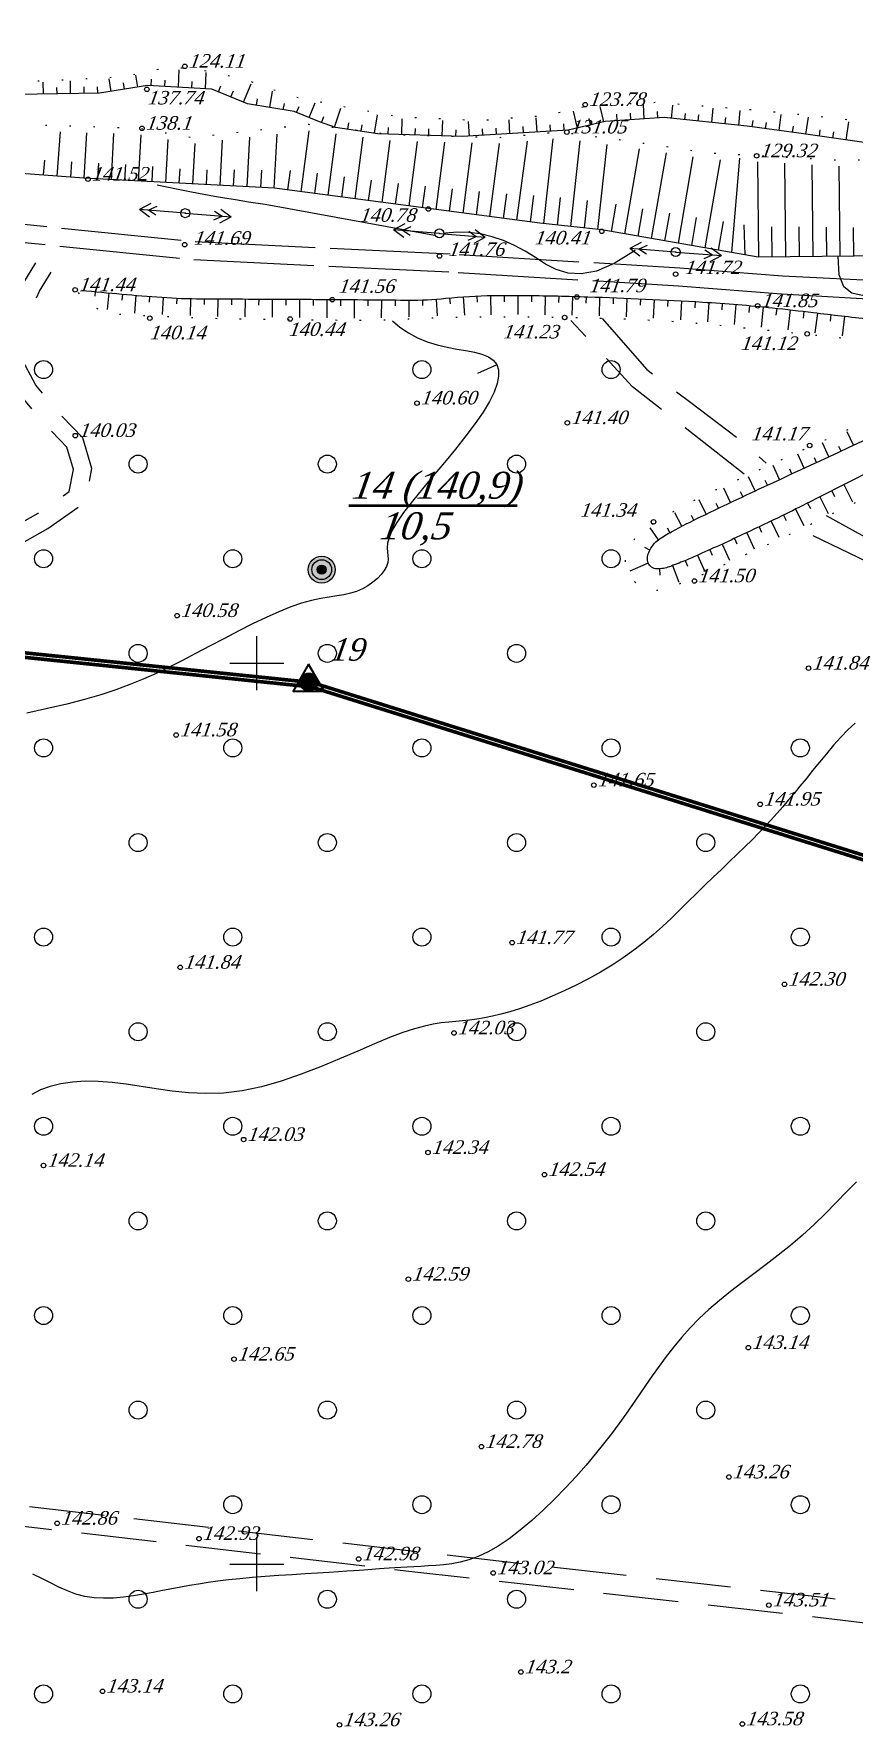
# Model space of a CAD drawing. Header units: millimetres. Extents: x 1400 to 4853, y -623 to 1865.
# Drawn here: x 2825.5 to 2880.1, y 1362.5 to 1475.2 of the extents above; entities that cross this region are included whole.
import ezdxf
from ezdxf.lldxf.tags import DXFTag

# ---------------------------------------------------------------- set-up
doc = ezdxf.new("R2010")
doc.units = ezdxf.units.MM
doc.set_wipeout_variables(frame=1)
for name, pattern in [('ADOT1', [1.6, 0.1, -1.5]), ('AHIDDEN4', [7, 5, -2]), ('AHIDDEN5', [9, 8, -1])]:
    doc.linetypes.add(name, pattern=pattern)
for name, color, linetype in [('02_Горизонт_128', 7, 'Continuous'), ('0_Лицензия', 6, 'Continuous'), ('CONT-MNR', 7, 'Continuous'), ('авт_дор', 7, 'Continuous'), ('кресты', 7, 'Continuous'), ('НАДЗЕМКА', 7, 'Continuous'), ('ПИКЕТЫ', 7, 'Continuous'), ('РАСТИТ', 7, 'Continuous'), ('РЕЛЬЕФ', 7, 'Continuous'), ('Скважины', 7, 'Continuous'), ('СІТУАЦІЯ', 7, 'Continuous')]:
    doc.layers.add(name, color=color, linetype=linetype)
doc.styles.add('universw', font='timesi.ttf', dxfattribs={"oblique": 10})
tags = doc.linetypes.add('New Line1', pattern=[1.5, 1, -0.5]).pattern_tags.tags
tags[6:7] = [DXFTag(74, 4), DXFTag(75, 0), DXFTag(340, '0'), DXFTag(46, 1.0), DXFTag(50, 0.0), DXFTag(44, 0.0), DXFTag(45, 0.0)]
tags[4:5] = [DXFTag(74, 4), DXFTag(75, 0), DXFTag(340, '0'), DXFTag(46, 1.0), DXFTag(50, 0.0), DXFTag(44, 0.0), DXFTag(45, 0.0)]

# ---------------------------------------------------------------- blocks, each defined once
blk = doc.blocks.new('108')
at = {"color": 0, "linetype": 'Continuous', "lineweight": 0}
blk.add_wipeout([(0.51, -0.12), (0.52, -0.06), (0.52, -0.01), (0.52, 0.05), (0.51, 0.1), (0.5, 0.15), (0.48, 0.2), (0.45, 0.25), (0.42, 0.3), (0.39, 0.34), (0.35, 0.38), (0.31, 0.42), (0.26, 0.45), (0.22, 0.47), (0.17, 0.49), (0.11, 0.51), (0.06, 0.52), (0.01, 0.52), (-0.05, 0.52), (-0.1, 0.51), (-0.15, 0.5), (-0.21, 0.48), (-0.25, 0.45), (-0.3, 0.42), (-0.34, 0.39), (-0.38, 0.35), (-0.42, 0.31), (-0.45, 0.26), (-0.47, 0.22), (-0.49, 0.17), (-0.51, 0.11), (-0.52, 0.06), (-0.52, 0.01), (-0.52, -0.05), (-0.51, -0.1), (-0.5, -0.15), (-0.48, -0.21), (-0.45, -0.25), (-0.42, -0.3), (-0.39, -0.34), (-0.35, -0.38), (-0.31, -0.42), (-0.27, -0.45), (-0.22, -0.47), (-0.17, -0.49), (-0.12, -0.51), (-0.06, -0.52), (-0.01, -0.52), (0.05, -0.52), (0.1, -0.51), (0.15, -0.5), (0.2, -0.48), (0.25, -0.45), (0.3, -0.42), (0.34, -0.39), (0.38, -0.35), (0.42, -0.31), (0.45, -0.27), (0.47, -0.22), (0.49, -0.17)], dxfattribs=at)
at = {"linetype": 'Continuous'}
h = blk.add_hatch(color=0, dxfattribs=at)
edge = h.paths.add_edge_path()
edge.add_arc((0, 0), 0.0196, 0, 360)
at = {"color": 0, "linetype": 'Continuous'}
for radius in [0.5, 0.0196]:
    blk.add_circle((0, 0), radius, dxfattribs=at)
blk = doc.blocks.new('115_3')
at = {"color": 0, "linetype": 'Continuous'}
for p, q in [((0, 0), (5.1, 0)), ((3.22, 0.49), (4.1, 0)), ((3.22, -0.49), (4.1, 0)), ((3.91, 0.76), (5.1, 0)), ((3.91, -0.76), (5.1, 0))]:
    blk.add_line(p, q, dxfattribs=at)
blk = doc.blocks.new('372')
blk.add_circle((0, 0), 1)
blk = doc.blocks.new('368')
at = {"color": 0, "linetype": 'Continuous'}
blk.add_blockref('372', (0, 0), dxfattribs=at)
blk = doc.blocks.new('Licenzia')
at = {"linetype": 'New Line1', "lineweight": 25}
h = blk.add_hatch(color=6, dxfattribs=at)
h.dxf.hatch_style = 1
h.set_gradient(color1=(255, 0, 255), color2=(255, 0, 255), centered=1, tint=1, name='INVCYLINDER')
edge = h.paths.add_edge_path()
edge.add_arc((0, 0), 2, 0, 360)
at = {"color": 6, "linetype": 'Continuous', "lineweight": 40, "flags": 128}
blk.add_lwpolyline([(-0.08, 4.01), (-3.48, -1.99), (3.45, -1.99)], close=True, dxfattribs=at)
at = {"color": 10, "linetype": 'Continuous', "lineweight": 25}
blk.add_circle((0, 0), 2, dxfattribs=at)

msp = doc.modelspace()

# ---------------------------------------------------------------- hatches: boundary and pattern name
at = {"layer": 'Скважины', "linetype": 'Continuous'}
for color, points in [(0, [(2845.5776, 1439.5448, 1), (2843.7776, 1439.5448, 1)]), (7, [(2844.9776, 1439.5448, 1), (2844.3776, 1439.5448, 1)])]:
    msp.add_hatch(color=color, dxfattribs=at).paths.add_polyline_path(points)

# ---------------------------------------------------------------- linework, layer by layer
at = {"layer": '02_Горизонт_128', "color": 0, "linetype": 'Continuous'}
for p, q in [((2835.1308, 1471.6744), (2835.1931, 1472.8217)), ((2826.1485, 1471.2127), (2826.135, 1472.0161)), ((2827.9535, 1471.243), (2827.9391, 1472.0978)), ((2828.856, 1471.2581), (2828.8487, 1471.6896)), ((2829.7585, 1471.2733), (2829.7512, 1471.7048)), ((2830.6514, 1471.3976), (2830.5179, 1472.2357)), ((2831.5428, 1471.5396), (2831.4738, 1471.973)), ((2832.4342, 1471.6815), (2832.309, 1472.4678)), ((2833.3283, 1471.7723), (2833.3515, 1472.2007)), ((2834.2295, 1471.7233), (2834.2528, 1472.1518)), ((2836.0321, 1471.6255), (2836.0554, 1472.0539)), ((2836.9334, 1471.5765), (2836.9914, 1472.6433)), ((2837.7991, 1471.3705), (2837.9631, 1471.7673)), ((2839.4674, 1470.6809), (2839.9712, 1471.8995)), ((2827.051, 1471.2278), (2827.0437, 1471.6593)), ((2838.6333, 1471.0257), (2838.7973, 1471.4225)), ((2840.3395, 1470.4692), (2840.4086, 1470.8906)), ((2841.2302, 1470.3231), (2841.4078, 1471.4059)), ((2842.1209, 1470.1771), (2842.19, 1470.5984)), ((2843.8347, 1469.6482), (2844.2488, 1470.6431)), ((2843.0014, 1469.995), (2843.1664, 1470.3915)), ((2844.6714, 1469.3101), (2844.8118, 1469.7143)), ((2845.524, 1469.0139), (2845.9599, 1470.2684)), ((2848.1998, 1468.6062), (2848.3812, 1469.8371)), ((2850.0018, 1468.5213), (2850.0367, 1469.5778)), ((2852.7082, 1468.4319), (2852.7421, 1469.4603)), ((2857.2149, 1468.5779), (2857.1592, 1469.5108)), ((2859.0169, 1468.6856), (2858.9598, 1469.6424)), ((2861.7045, 1468.9528), (2861.4374, 1470.0891)), ((2862.5832, 1469.1594), (2862.4816, 1469.5916)), ((2863.4619, 1469.3659), (2863.2199, 1470.3955)), ((2864.36, 1469.4429), (2864.3311, 1469.8757)), ((2865.2606, 1469.5029), (2865.2318, 1469.9357)), ((2866.1612, 1469.5629), (2866.0971, 1470.526)), ((2867.0618, 1469.6229), (2867.033, 1470.0556)), ((2867.9609, 1469.6009), (2868.054, 1470.488)), ((2868.8586, 1469.5068), (2868.9033, 1469.9323)), ((2869.7563, 1469.4126), (2869.801, 1469.8382)), ((2870.654, 1469.3185), (2870.754, 1470.2717)), ((2871.5517, 1469.2243), (2871.5964, 1469.6499)), ((2872.4494, 1469.1302), (2872.554, 1470.1274)), ((2873.3459, 1469.0261), (2873.4033, 1469.4495)), ((2875.1348, 1468.7838), (2875.2814, 1469.8659)), ((2876.9233, 1468.538), (2877.0859, 1469.6773)), ((2846.4138, 1468.8694), (2846.4761, 1469.292)), ((2847.3068, 1468.7378), (2847.3691, 1469.1604)), ((2849.0996, 1468.5511), (2849.1138, 1468.9806)), ((2850.9039, 1468.4915), (2850.9181, 1468.921)), ((2851.806, 1468.4617), (2851.8202, 1468.8912)), ((2853.6103, 1468.4021), (2853.6245, 1468.8316)), ((2854.5119, 1468.4164), (2854.4536, 1469.3905)), ((2855.4129, 1468.4702), (2855.387, 1468.9028)), ((2856.3139, 1468.524), (2856.288, 1468.9567)), ((2858.1159, 1468.6317), (2858.0901, 1469.0644)), ((2859.918, 1468.7394), (2859.8921, 1469.172)), ((2860.819, 1468.7932), (2860.7931, 1469.2259)), ((2874.2404, 1468.9049), (2874.2977, 1469.3284)), ((2876.0293, 1468.6626), (2876.0867, 1469.0861)), ((2877.8168, 1468.4105), (2877.8772, 1468.8335)), ((2878.7104, 1468.283), (2878.7708, 1468.7059)), ((2879.604, 1468.1554), (2879.7779, 1469.3742))]:
    msp.add_line(p, q, dxfattribs=at)
at = {"layer": '02_Горизонт_128', "color": 7, "linetype": 'Continuous'}
for p, q in [((2827.0594, 1465.76), (2827.2794, 1468.7008)), ((2828.8649, 1465.6255), (2829.0264, 1468.6417)), ((2830.6729, 1465.5288), (2830.8362, 1468.5807)), ((2832.4809, 1465.432), (2832.6454, 1468.5068)), ((2839.7127, 1465.045), (2839.8894, 1468.3466)), ((2841.5207, 1464.9483), (2841.7137, 1468.5549)), ((2843.3158, 1464.7125), (2843.8519, 1468.7781)), ((2845.1108, 1464.4758), (2845.6494, 1468.5605)), ((2846.9059, 1464.2391), (2847.4469, 1468.3428)), ((2834.2888, 1465.3353), (2834.4415, 1468.1878)), ((2836.0968, 1465.2385), (2836.2408, 1467.93)), ((2837.9048, 1465.1418), (2838.0651, 1468.1383)), ((2848.7009, 1464.0025), (2849.2445, 1468.1251)), ((2850.4959, 1463.7658), (2851.0619, 1468.0587)), ((2852.2909, 1463.5291), (2852.882, 1468.0118)), ((2854.0859, 1463.2924), (2854.702, 1467.9648)), ((2855.8809, 1463.0557), (2856.5224, 1467.9203)), ((2857.676, 1462.819), (2858.3711, 1468.0908)), ((2859.4718, 1462.5888), (2860.0794, 1468.2462)), ((2861.272, 1462.3954), (2861.8844, 1468.0972)), ((2863.0722, 1462.2021), (2863.6804, 1467.8646)), ((2864.8583, 1461.9087), (2865.8416, 1467.5642)), ((2866.6421, 1461.5985), (2867.6327, 1467.2959)), ((2826.1566, 1465.8276), (2826.2312, 1466.8243)), ((2827.9621, 1465.6925), (2828.0384, 1466.7115)), ((2829.7689, 1465.5772), (2829.8244, 1466.6132)), ((2831.5769, 1465.4804), (2831.6329, 1466.5272)), ((2833.3849, 1465.3837), (2833.4392, 1466.3986)), ((2835.1928, 1465.2869), (2835.2436, 1466.2352)), ((2837.0008, 1465.1901), (2837.0532, 1466.1692)), ((2838.8088, 1465.0934), (2838.8661, 1466.1639)), ((2840.6167, 1464.9966), (2840.6789, 1466.1587)), ((2842.4183, 1464.8309), (2842.5878, 1466.1166)), ((2870.2097, 1460.9782), (2871.2301, 1466.8474)), ((2871.9935, 1460.6681), (2872.5264, 1466.9411)), ((2873.7777, 1460.3639), (2873.7107, 1466.708)), ((2875.5882, 1460.383), (2875.5224, 1466.6076)), ((2877.3987, 1460.4021), (2877.3341, 1466.5072)), ((2879.2091, 1460.4213), (2879.1458, 1466.4068)), ((2844.2133, 1464.5942), (2844.391, 1465.9416)), ((2846.0083, 1464.3575), (2846.1868, 1465.7106)), ((2847.8034, 1464.1208), (2847.9825, 1465.4797)), ((2849.5984, 1463.8841), (2849.7809, 1465.2685)), ((2851.3934, 1463.6474), (2851.5834, 1465.0887)), ((2853.1884, 1463.4108), (2853.386, 1464.9089)), ((2854.9834, 1463.1741), (2855.1885, 1464.7292)), ((2856.7785, 1462.9374), (2856.9954, 1464.5828)), ((2858.5735, 1462.7007), (2858.8065, 1464.4682)), ((2860.3719, 1462.4921), (2860.5697, 1464.3338)), ((2862.1721, 1462.2987), (2862.3686, 1464.1287)), ((2863.9664, 1462.0638), (2864.2819, 1463.8783)), ((2865.7502, 1461.7536), (2866.0679, 1463.5807)), ((2869.3178, 1461.1333), (2869.6401, 1462.9868)), ((2871.1016, 1460.8232), (2871.4348, 1462.7394)), ((2872.8854, 1460.513), (2872.8077, 1462.5012)), ((2874.683, 1460.3734), (2874.6617, 1462.3847)), ((2876.4934, 1460.3926), (2876.4725, 1462.368)), ((2878.3039, 1460.4117), (2878.2834, 1462.3513)), ((2880.1143, 1460.4309), (2880.0941, 1462.342))]:
    msp.add_line(p, q, dxfattribs=at)
at = {"layer": '02_Горизонт_128', "color": 32, "linetype": 'ADOT1', "flags": 128}
msp.add_lwpolyline([(2794.2951, 1472.2495), (2794.2951, 1472.2495), (2797.219, 1473.8259), (2800.0501, 1474.104), (2805.1554, 1473.4086), (2811.3746, 1472.7595), (2816.4799, 1472.574), (2821.678, 1472.0177), (2826.3834, 1472.1103), (2831.6279, 1472.3885), (2833.4844, 1472.8521), (2835.9442, 1472.9912), (2839.5643, 1472.203), (2842.6275, 1471.0903), (2846.5369, 1470.3011), (2849.9713, 1469.6983), (2855.1694, 1469.4665), (2859.5048, 1469.7898), (2862.6144, 1470.4852), (2866.9771, 1470.6707), (2873.5676, 1470.1607), (2878.549, 1469.6581), (2881.6173, 1469.2932), (2883.6628, 1469.0378), (2888.9791, 1469.7055), (2893.8835, 1470.522), (2896.9779, 1470.522), (2899.7803, 1470.3471), (2903.1667, 1470.2304), (2906.6698, 1471.1636), (2910.7567, 1473.1466), (2913.0337, 1474.5464), (2918.0256, 1477.6376), (2921.2368, 1479.2707), (2924.448, 1480.8455), (2928.8852, 1482.1286), (2932.5051, 1483.1784), (2935.5995, 1484.1116), (2938.2268, 1485.1615), (2942.1835, 1487.76), (2948.2494, 1491.5822), (2951.8889, 1493.4467), (2953.942, 1494.2857), (2957.8808, 1493.7912), (2961.6947, 1495.6274), (2967.6772, 1499.3114), (2969.2396, 1500.6885), (2973.2373, 1502.846), (2977.6124, 1505.6643), (2978.8991, 1507.7759), (2980.0019, 1509.9333), (2981.8399, 1510.2546), (2984.2753, 1510.3923), (2986.7567, 1511.9531), (2993.7206, 1514.8334), (3000.2574, 1517.4014), (3007.5286, 1519.8226), (3012.0823, 1521.5835), (3018.5764, 1524.3111), (3019.4237, 1524.1368)], dxfattribs=at)
at = {"layer": '02_Горизонт_128', "color": 250, "linetype": 'ADOT1', "flags": 128}
msp.add_lwpolyline([(2794.2951, 1472.2495), (2794.2951, 1472.2495), (2797.219, 1473.8259), (2800.0501, 1474.104), (2805.1554, 1473.4086), (2811.3746, 1472.7595), (2816.4799, 1472.574), (2821.678, 1472.0177), (2826.3834, 1472.1103), (2831.6279, 1472.3885), (2833.4844, 1472.8521), (2835.9442, 1472.9912), (2839.5643, 1472.203), (2842.6275, 1471.0903), (2846.5369, 1470.3011), (2849.9713, 1469.6983), (2855.1694, 1469.4665), (2859.5048, 1469.7898), (2862.6144, 1470.4852), (2866.9771, 1470.6707), (2873.5676, 1470.1607), (2878.549, 1469.6581), (2881.6173, 1469.2932), (2883.6628, 1469.0378), (2888.9791, 1469.7055), (2893.8835, 1470.522), (2896.9779, 1470.522), (2899.7803, 1470.3471), (2903.1667, 1470.2304), (2906.6698, 1471.1636), (2910.7567, 1473.1466), (2913.0337, 1474.5464), (2918.0256, 1477.6376), (2921.2368, 1479.2707), (2924.448, 1480.8455), (2928.8852, 1482.1286), (2932.5051, 1483.1784), (2935.5995, 1484.1116), (2938.2268, 1485.1615), (2942.1835, 1487.76), (2948.2494, 1491.5822), (2951.8889, 1493.4467), (2953.942, 1494.2857), (2957.8808, 1493.7912), (2961.6947, 1495.6274), (2967.6772, 1499.3114), (2969.2396, 1500.6885), (2973.2373, 1502.846), (2977.6124, 1505.6643), (2978.8991, 1507.7759), (2980.0019, 1509.9333), (2981.8399, 1510.2546), (2984.2753, 1510.3923), (2986.7567, 1511.9531), (2993.7206, 1514.8334), (3000.2574, 1517.4014), (3007.5286, 1519.8226), (3012.0823, 1521.5835), (3018.5764, 1524.3111), (3019.4237, 1524.1368)], dxfattribs=at)
at = {"layer": '02_Горизонт_128', "color": 7, "linetype": 'ADOT1', "flags": 128}
msp.add_lwpolyline([(2790.1162, 1467.9889), (2793.3347, 1469.9057), (2798.2908, 1470.3182), (2801.1819, 1470.2495), (2807.0328, 1469.7681), (2813.7787, 1469.0805), (2818.3218, 1468.7367), (2821.3505, 1468.7367), (2825.7062, 1469.1736), (2832.5774, 1468.9423), (2836.0516, 1468.3253), (2843.7896, 1469.2087), (2849.5047, 1468.5167), (2856.5567, 1468.3348), (2860.5063, 1468.699), (2864.8905, 1468.1313), (2870.3426, 1467.3144), (2879.853, 1466.7873), (2885.1273, 1467.1691), (2892.5264, 1468.3667), (2895.0482, 1468.6675), (2900.7118, 1468.4513), (2904.6417, 1468.404), (2907.2458, 1469.1135), (2910.0866, 1470.4852), (2914.8821, 1473.0947), (2921.1793, 1476.3583), (2925.4532, 1478.5911), (2930.1406, 1480.5304), (2933.5023, 1481.6182), (2936.2484, 1482.3277)], dxfattribs=at)
at = {"layer": '02_Горизонт_128', "color": 0, "linetype": 'Continuous', "flags": 128}
msp.add_lwpolyline([(2881.1167, 1467.9396), (2876.4417, 1468.6067), (2873.0154, 1469.0708), (2867.4839, 1469.651), (2863.564, 1469.3899), (2861.0959, 1468.8098), (2854.0375, 1468.388), (2848.4217, 1468.5735), (2845.5906, 1468.9907), (2844.5231, 1469.3617), (2842.8523, 1470.0571), (2839.7427, 1470.5671), (2837.3563, 1471.5536), (2833.0864, 1471.7854), (2829.884, 1471.2754), (2824.361, 1471.1827)], dxfattribs=at)
at = {"layer": '02_Горизонт_128', "color": 7, "linetype": 'Continuous'}
for centre in [(2835.5644, 1473.0633), (2833.0337, 1471.5372), (2862.2243, 1470.5145), (2832.7077, 1468.9309), (2861.0017, 1468.681), (2873.6403, 1467.0985), (2829.1104, 1465.5477), (2851.7727, 1463.563), (2863.3254, 1462.0708)]:
    msp.add_circle(centre, 0.15, dxfattribs=at)
at = {"layer": 'CONT-MNR', "color": 30, "linetype": 'Continuous'}
for points, elevation in [([(2865.5421, 1460.7885), (2864.1569, 1459.9265), (2862.9742, 1459.4302), (2861.9599, 1459.2392), (2861.0801, 1459.2933), (2860.3011, 1459.5323), (2859.5887, 1459.8958), (2858.9091, 1460.3235), (2858.2284, 1460.7551), (2857.5195, 1461.1395), (2856.783, 1461.4623), (2856.026, 1461.7179), (2855.256, 1461.9012), (2854.4803, 1462.0068), (2853.7063, 1462.0292), (2852.9413, 1461.9632), (2852.1926, 1461.8034), (2840.905, 1463.861)], 42.3), ([(2849.3924, 1456.1235), (2849.3924, 1456.1235), (2849.3924, 1456.1235), (2849.3924, 1456.1235), (2849.3924, 1456.1235), (2849.886, 1455.6971), (2850.4472, 1455.317), (2851.0585, 1454.9901), (2851.7025, 1454.7228), (2852.3622, 1454.518), (2853.0216, 1454.3625), (2853.6654, 1454.2391), (2854.2779, 1454.1307), (2854.8437, 1454.0201), (2855.3473, 1453.8903), (2855.773, 1453.724), (2856.1055, 1453.5043), (2856.3319, 1453.2167), (2856.4498, 1452.8591), (2856.4599, 1452.432), (2856.3624, 1451.936), (2856.1579, 1451.3717), (2855.8468, 1450.7397), (2855.4294, 1450.0406), (2854.9064, 1449.275), (2854.2833, 1448.4471), (2853.587, 1447.5758), (2852.8497, 1446.6835), (2852.1036, 1445.7925), (2851.3808, 1444.9253), (2850.7135, 1444.1044), (2850.1338, 1443.3522), (2849.6739, 1442.6911), (2849.356, 1442.137), (2849.1625, 1441.6795), (2849.066, 1441.3016), (2849.0391, 1440.9865), (2849.0542, 1440.7171), (2849.0839, 1440.4766), (2849.1007, 1440.2479), (2849.0771, 1440.0142), (2848.9912, 1439.7628), (2848.8436, 1439.4978), (2848.6402, 1439.2278), (2848.3871, 1438.9612), (2848.0903, 1438.7065), (2847.7558, 1438.4722), (2847.3898, 1438.2667), (2846.9982, 1438.0987), (2846.5851, 1437.9724), (2846.1461, 1437.8763), (2845.6748, 1437.7948), (2845.1651, 1437.7124), (2844.6104, 1437.6133), (2844.0045, 1437.482), (2843.341, 1437.3029), (2842.6136, 1437.0604), (2841.8192, 1436.7437), (2840.9678, 1436.3622), (2840.0728, 1435.9297), (2839.1474, 1435.4605), (2838.2051, 1434.9686), (2837.2591, 1434.4681), (2836.3228, 1433.973), (2835.4095, 1433.4975), (2834.5269, 1433.0527), (2833.661, 1432.6381), (2832.7919, 1432.2503), (2831.9, 1431.8857), (2830.9655, 1431.5411), (2829.9688, 1431.2128), (2828.8901, 1430.8975), (2827.7098, 1430.5918), (2826.4161, 1430.2919), (2825.0305, 1429.9929)], 42.3), ([(2880.1986, 1429.3284), (2879.7242, 1428.8826), (2879.2433, 1428.3841), (2878.7614, 1427.8476), (2878.2837, 1427.288), (2877.8157, 1426.7203), (2877.3625, 1426.1592), (2876.9296, 1425.6196), (2876.5203, 1425.1129), (2876.1295, 1424.6358), (2875.7505, 1424.1816), (2875.3762, 1423.7435), (2874.9996, 1423.3148), (2874.6138, 1422.8887), (2874.2119, 1422.4585), (2873.787, 1422.0174), (2873.3337, 1421.56), (2872.8543, 1421.0864), (2872.3527, 1420.598), (2871.8326, 1420.0962), (2871.2981, 1419.5825), (2870.7529, 1419.0582), (2870.2011, 1418.5248), (2869.6464, 1417.9837), (2869.0912, 1417.4366), (2868.5314, 1416.8863), (2867.9614, 1416.3358), (2867.3755, 1415.788), (2866.768, 1415.246), (2866.1335, 1414.7129), (2865.466, 1414.1917), (2864.7602, 1413.6853), (2864.013, 1413.1968), (2863.2335, 1412.7292), (2862.4332, 1412.2857), (2861.6239, 1411.8691), (2860.8171, 1411.4827), (2860.0247, 1411.1294), (2859.2582, 1410.8123), (2858.5294, 1410.5344), (2857.8471, 1410.2976), (2857.2095, 1410.0993), (2856.6119, 1409.9353), (2856.0494, 1409.8019), (2855.5174, 1409.6951), (2855.0111, 1409.6111), (2854.5259, 1409.5458), (2854.0571, 1409.4954), (2853.5977, 1409.4544), (2853.1319, 1409.4113), (2852.6417, 1409.3531), (2852.1092, 1409.2667), (2851.5163, 1409.1392), (2850.8451, 1408.9574), (2850.0775, 1408.7083), (2849.1955, 1408.379), (2848.1881, 1407.9632), (2847.0714, 1407.4825), (2845.8688, 1406.9654), (2844.6032, 1406.4404), (2843.2979, 1405.9358), (2841.9761, 1405.4802), (2840.6608, 1405.102), (2839.3752, 1404.8297), (2838.1382, 1404.6829), (2836.9511, 1404.6465), (2835.8111, 1404.6963), (2834.7153, 1404.8084), (2833.6608, 1404.9586), (2832.6446, 1405.123), (2831.6639, 1405.2775), (2830.7157, 1405.3981), (2829.799, 1405.4646), (2828.9201, 1405.4722), (2828.0868, 1405.42), (2827.3073, 1405.307), (2826.5897, 1405.1323), (2825.9419, 1404.8951), (2825.372, 1404.5942)], 42.6)]:
    msp.add_lwpolyline(points, dxfattribs=dict(at, elevation=elevation))
at = {"layer": 'CONT-MNR', "color": 30, "linetype": 'Continuous', "flags": 128}
for points in [[(2895.1832, 1462.452), (2892.5203, 1460.8244), (2890.3984, 1459.6923), (2888.7275, 1458.9665), (2887.4181, 1458.5575), (2886.3803, 1458.376), (2885.5245, 1458.3326), (2884.7608, 1458.338), (2883.9996, 1458.3028), (2883.1742, 1458.166), (2882.3107, 1457.9809), (2881.4582, 1457.8289), (2880.6657, 1457.7915), (2879.9826, 1457.9504), (2879.4579, 1458.3871), (2879.1407, 1459.1831), (2879.0803, 1460.4199)], [(2880.2807, 1398.78), (2879.6317, 1398.1038), (2878.944, 1397.3906), (2878.2218, 1396.6588), (2877.4696, 1395.9269), (2876.6916, 1395.2136), (2875.8929, 1394.5331), (2875.0817, 1393.8832), (2874.2672, 1393.2578), (2873.4584, 1392.6504), (2872.6643, 1392.0549), (2871.894, 1391.465), (2871.1564, 1390.8743), (2870.4608, 1390.2766), (2869.8137, 1389.667), (2869.212, 1389.0463), (2868.6502, 1388.4169), (2868.1227, 1387.7808), (2867.6242, 1387.1403), (2867.149, 1386.4978), (2866.6917, 1385.8553), (2866.2467, 1385.2153), (2865.8081, 1384.5787), (2865.3687, 1383.9426), (2864.9205, 1383.3029), (2864.456, 1382.6553), (2863.9673, 1381.9957), (2863.4468, 1381.3201), (2862.8866, 1380.6243), (2862.2791, 1379.9041), (2861.6197, 1379.1588), (2860.9168, 1378.4014), (2860.182, 1377.6481), (2859.427, 1376.9155), (2858.6633, 1376.2197), (2857.9026, 1375.5771), (2857.1565, 1375.0042), (2856.4366, 1374.5172), (2855.7521, 1374.1276), (2855.1025, 1373.8276), (2854.4849, 1373.6043), (2853.8962, 1373.4451), (2853.3336, 1373.3371), (2852.7942, 1373.2677), (2852.2749, 1373.224), (2851.7729, 1373.1934), (2851.2863, 1373.1651), (2850.8168, 1373.1373), (2850.3676, 1373.1101), (2849.9415, 1373.0838), (2849.5415, 1373.0584), (2849.1705, 1373.0343), (2848.8316, 1373.0116), (2848.5275, 1372.9905), (2848.2575, 1372.971), (2848.0061, 1372.9524), (2847.7538, 1372.9335), (2847.4812, 1372.9136), (2847.1691, 1372.8916), (2846.798, 1372.8665), (2846.3486, 1372.8374), (2845.8015, 1372.8032), (2845.1444, 1372.7634), (2844.3936, 1372.7177), (2843.5724, 1372.6666), (2842.704, 1372.6101), (2841.8118, 1372.5485), (2840.9191, 1372.482), (2840.0492, 1372.4109), (2839.2253, 1372.3353), (2838.465, 1372.2553), (2837.7621, 1372.1709), (2837.1048, 1372.0816), (2836.481, 1371.9871), (2835.879, 1371.8871), (2835.2867, 1371.7814), (2834.6923, 1371.6696), (2834.0837, 1371.5514), (2833.4523, 1371.4281), (2832.802, 1371.3074), (2832.1397, 1371.1988), (2831.4728, 1371.1116), (2830.8081, 1371.0552), (2830.1527, 1371.039), (2829.5139, 1371.0723), (2828.8986, 1371.1646), (2828.3108, 1371.3213), (2827.7424, 1371.5324), (2827.182, 1371.7839), (2826.6183, 1372.0621), (2826.0401, 1372.353), (2825.4361, 1372.6426)]]:
    msp.add_lwpolyline(points, dxfattribs=at)
at = {"layer": 'CONT-MNR', "color": 30, "linetype": 'Continuous', "elevation": 42.3, "flags": 128}
msp.add_lwpolyline([(2856.3433, 1453.182), (2855.0624, 1452.604)], dxfattribs=at)
at = {"layer": 'кресты', "color": 3, "linetype": 'Continuous'}
for p, q in [((2840.3623, 1431.5067), (2840.3623, 1435.1067)), ((2838.5623, 1433.3067), (2842.1623, 1433.3067)), ((2840.3623, 1371.5067), (2840.3623, 1375.1067)), ((2838.5623, 1373.3067), (2842.1623, 1373.3067))]:
    msp.add_line(p, q, dxfattribs=at)
at = {"layer": 'ПИКЕТЫ', "color": 7, "linetype": 'Continuous'}
for centre in [(2835.5533, 1461.1857), (2852.5183, 1460.4357), (2868.2473, 1459.2237), (2828.2554, 1458.177), (2845.3787, 1457.5257), (2861.6647, 1457.7017), (2873.707, 1457.1138), (2833.2272, 1456.2884), (2842.5738, 1456.2412), (2860.8555, 1456.3417), (2877.0066, 1455.2445), (2851.0236, 1450.6349), (2861.0358, 1449.321), (2828.268, 1448.4721), (2877.1739, 1447.8171), (2866.7775, 1442.728), (2869.4985, 1438.7896), (2835.0483, 1436.477), (2877.0984, 1432.9786), (2834.9862, 1428.5287), (2862.7984, 1425.1961), (2873.8762, 1423.919), (2857.3614, 1414.6971), (2835.2541, 1413.0535), (2875.495, 1411.9258), (2853.4859, 1408.6848), (2839.4781, 1401.5862), (2851.7565, 1400.7208), (2826.1514, 1399.8588), (2859.5097, 1399.2511), (2850.4491, 1392.2875), (2838.8394, 1386.96), (2873.0852, 1387.7303), (2855.3133, 1381.137), (2871.7938, 1379.1102), (2827.0612, 1376.0275), (2836.5005, 1375.0121), (2847.1418, 1373.6562), (2856.0986, 1372.7251), (2874.453, 1370.5842), (2857.9421, 1366.1234), (2830.0828, 1364.8446), (2845.8566, 1362.6058), (2872.689, 1362.6657)]:
    msp.add_circle(centre, 0.15, dxfattribs=at)
at = {"layer": 'РЕЛЬЕФ', "color": 7, "linetype": 'Continuous'}
for p, q in [((2829.5918, 1458.0594), (2829.5621, 1457.756)), ((2830.4965, 1457.9734), (2830.3954, 1456.8784)), ((2831.4017, 1457.8923), (2831.3668, 1457.4903)), ((2832.3073, 1457.8161), (2832.2111, 1456.6348)), ((2833.2133, 1457.7448), (2833.184, 1457.3589)), ((2834.1197, 1457.6786), (2834.0415, 1456.5424)), ((2835.0269, 1457.6265), (2835.0097, 1457.2514)), ((2835.9352, 1457.595), (2835.9087, 1456.465)), ((2836.8439, 1457.5836), (2836.8418, 1457.2005)), ((2837.7527, 1457.5787), (2837.7465, 1456.41)), ((2838.6615, 1457.574), (2838.6594, 1457.1795)), ((2839.5703, 1457.5694), (2839.5642, 1456.3757)), ((2840.479, 1457.5649), (2840.4771, 1457.1647)), ((2841.3878, 1457.5604), (2841.382, 1456.3536)), ((2842.2966, 1457.5561), (2842.2947, 1457.1518)), ((2843.2054, 1457.5518), (2843.1994, 1456.3331)), ((2844.1142, 1457.5469), (2844.1118, 1457.139)), ((2845.023, 1457.541), (2845.0145, 1456.3139)), ((2845.9318, 1457.5344), (2845.9286, 1457.1245)), ((2846.8405, 1457.5271), (2846.8302, 1456.2979)), ((2847.7493, 1457.5191), (2847.7456, 1457.1134)), ((2848.6581, 1457.5106), (2848.6474, 1456.316)), ((2849.5668, 1457.5033), (2849.564, 1457.1155)), ((2850.4756, 1457.4975), (2850.4699, 1456.3737)), ((2851.3843, 1457.5106), (2851.3967, 1457.144)), ((2852.2917, 1457.5593), (2852.3734, 1456.4447)), ((2853.1968, 1457.6412), (2853.2336, 1457.2525)), ((2854.1025, 1457.7158), (2854.188, 1456.4973)), ((2855.0097, 1457.7685), (2855.0289, 1457.35)), ((2855.918, 1457.799), (2855.9454, 1456.5235)), ((2856.8267, 1457.8112), (2856.8298, 1457.3836)), ((2857.7355, 1457.8123), (2857.7293, 1456.5285)), ((2858.6442, 1457.8026), (2858.6379, 1457.3764)), ((2859.5529, 1457.7873), (2859.5288, 1456.515)), ((2860.4615, 1457.7682), (2860.4518, 1457.3462)), ((2861.37, 1457.7454), (2861.3358, 1456.4853)), ((2862.2784, 1457.7189), (2862.2654, 1457.3007)), ((2863.1867, 1457.6889), (2863.1434, 1456.4392)), ((2864.0949, 1457.6559), (2864.0791, 1457.2404)), ((2865.003, 1457.6198), (2864.9516, 1456.3755)), ((2865.911, 1457.5808), (2865.8925, 1457.1661)), ((2866.8188, 1457.5387), (2866.759, 1456.2936)), ((2867.7265, 1457.4936), (2867.7051, 1457.0777)), ((2868.634, 1457.4454), (2868.5653, 1456.19)), ((2869.5414, 1457.3943), (2869.5168, 1456.9707)), ((2870.4485, 1457.3396), (2870.366, 1456.0467)), ((2871.3552, 1457.2776), (2871.3232, 1456.8386)), ((2872.2613, 1457.2074), (2872.1517, 1455.8718)), ((2873.1667, 1457.129), (2873.1258, 1456.68)), ((2874.0714, 1457.0424), (2873.9359, 1455.6908)), ((2874.9752, 1456.9479), (2874.9266, 1456.498)), ((2875.8785, 1456.8481), (2875.7271, 1455.5047)), ((2876.7814, 1456.7443), (2876.7292, 1456.2996)), ((2877.6838, 1456.6365), (2877.5252, 1455.3149)), ((2878.5862, 1456.5293), (2878.5349, 1456.0924)), ((2879.489, 1456.4244), (2879.3392, 1455.1223)), ((2878.4464, 1447.0624), (2878.0173, 1447.9851)), ((2880.0815, 1447.8242), (2879.6608, 1448.7255)), ((2876.8102, 1446.303), (2876.3768, 1447.2387)), ((2877.6285, 1446.6824), (2877.4845, 1446.9926)), ((2879.2641, 1447.443), (2879.1223, 1447.7472)), ((2873.536, 1444.7882), (2873.0959, 1445.7313)), ((2875.1729, 1445.5461), (2874.7389, 1446.4868)), ((2875.9917, 1445.9243), (2875.8471, 1446.2371)), ((2871.904, 1444.02), (2871.4517, 1444.9727)), ((2872.7194, 1444.4054), (2872.5708, 1444.721)), ((2874.354, 1445.1682), (2874.2088, 1445.4821)), ((2878.646, 1444.7957), (2878.8361, 1444.4216)), ((2879.4499, 1445.2046), (2880.0274, 1444.0697)), ((2870.277, 1443.2411), (2869.8169, 1444.194)), ((2871.0898, 1443.6319), (2870.9368, 1443.9515)), ((2876.2315, 1443.5746), (2876.774, 1442.4853)), ((2877.0376, 1443.9792), (2877.2228, 1443.6129)), ((2877.8419, 1444.3872), (2878.4056, 1443.2771)), ((2868.6632, 1442.4353), (2868.1927, 1443.3361)), ((2869.4665, 1442.8453), (2869.3119, 1443.1554)), ((2873.7987, 1442.3904), (2873.9677, 1442.0351)), ((2874.612, 1442.7802), (2875.1293, 1441.7092)), ((2875.423, 1443.1749), (2875.5993, 1442.8153)), ((2867.1022, 1441.534), (2866.5503, 1442.3277)), ((2867.8681, 1442.0097), (2867.707, 1442.2977)), ((2871.3464, 1441.247), (2871.836, 1440.1802)), ((2872.1654, 1441.6247), (2872.3299, 1441.2699)), ((2872.983, 1442.0055), (2873.4813, 1440.9413)), ((2866.5347, 1440.8447), (2866.1912, 1441.0223)), ((2868.8751, 1440.1459), (2869.0252, 1439.7805)), ((2869.7041, 1440.501), (2870.1856, 1439.4214)), ((2870.526, 1440.8724), (2870.6883, 1440.5153)), ((2866.4193, 1439.9802), (2865.1923, 1439.4536)), ((2867.1647, 1439.6013), (2867.1892, 1439.1751)), ((2868.0363, 1439.8145), (2868.4559, 1438.7094))]:
    msp.add_line(p, q, dxfattribs=at)
at = {"layer": 'РЕЛЬЕФ', "color": 7, "linetype": 'Continuous', "flags": 128}
for points in [[(2828.6875, 1458.1503, 0.00802067), (2834.0308, 1457.6848, 0.0163683), (2836.6576, 1457.5846, 0.00019124), (2842.9323, 1457.5531, -0.00057486), (2845.0197, 1457.5411, -0.00066322), (2848.2811, 1457.5141, 0.00099104), (2850.4637, 1457.4975, 0.02672261), (2852.9399, 1457.616, -0.02104094), (2856.082, 1457.8022, -0.00771929), (2858.4078, 1457.806, -0.00449904), (2862.3971, 1457.7151, -0.00702928), (2870.0604, 1457.3636, -0.0115824), (2874.7004, 1456.9774, -0.0034821), (2877.4204, 1456.6682, 0.00254149), (2881.1462, 1456.2376, 0.00425515), (2883.3479, 1456.0134, -0.00236741), (2887.3068, 1455.6254, -0.03560446), (2888.4174, 1455.4306, -0.01418707), (2891.1394, 1454.668)], [(2884.1974, 1447.6281, -0.00094979), (2877.194, 1444.0584, -0.00356842), (2875.3214, 1443.1252, -0.00447008), (2872.8992, 1441.9663, -0.00352885), (2869.8079, 1440.5475, -0.00854366), (2868.8515, 1440.1362, -0.0081503), (2867.8351, 1439.7388, -0.04789126), (2867.4314, 1439.6311, -0.04480414), (2866.9861, 1439.5974, -0.14943447), (2866.6413, 1439.7082, -0.14718266), (2866.4128, 1439.9959, -0.11302759), (2866.3659, 1440.299, -0.08496049), (2866.4627, 1440.6932, -0.06078472), (2866.7716, 1441.2181, -0.0794051), (2867.1107, 1441.5399, -0.02571226), (2867.9723, 1442.0672, -0.01166497), (2869.9519, 1443.0839, -0.00481069), (2874.7098, 1445.3325, 0.00227893), (2884.7773, 1450.0284, 0.00490188)]]:
    msp.add_lwpolyline(points, format="xyb", dxfattribs=at)
at = {"layer": 'РЕЛЬЕФ', "color": 7, "linetype": 'ADOT1', "flags": 128}
for points in [[(2828.4645, 1457.992, 0.21126177), (2830.6794, 1456.666, 0.05996776), (2831.3497, 1456.5483, 0.00435319), (2836.1532, 1456.3303, 0.00583555), (2839.7391, 1456.2407, 0.00084187), (2846.3134, 1456.1642, 0.00476804), (2847.4743, 1456.1638, 0.00929659), (2850.3596, 1456.2438, -0.00737335), (2853.9969, 1456.3586, -0.00534626), (2858.1834, 1456.3843, -0.00527652), (2862.4248, 1456.3202, -0.00735707), (2867.5541, 1456.1129, -0.01148826), (2870.8319, 1455.8565, -0.0005266), (2874.6743, 1455.4628, -0.00043034), (2879.3752, 1454.9721, -0.00028464), (2882.7659, 1454.6132, 0.00030533), (2885.9269, 1454.2788, 0.0048387), (2886.9115, 1454.1849, 0.00156058), (2889.9676, 1453.9327, 0.0267421), (2890.2619, 1453.9252, 0.0072015), (2891.3531, 1453.9712)], [(2898.6358, 1455.7493, -0.24786541), (2892.2161, 1449.9832, -0.01462128), (2888.68, 1448.1284, -0.00028903), (2877.7099, 1442.7849, -0.00298775), (2876.6453, 1442.2749, -0.00152064), (2874.2498, 1441.1539, -0.00093417), (2870.3414, 1439.3482, -0.01367783), (2869.0547, 1438.7987, -0.01237992), (2867.6034, 1438.2666, -0.15702745), (2866.3524, 1438.2476, -0.15516589), (2865.3111, 1438.9664, -0.09838228), (2864.9541, 1439.6823, -0.11540603), (2864.929, 1440.3662, -0.07255297), (2865.201, 1441.14, -0.08434062), (2865.6294, 1441.7023, -0.05375908), (2867.2661, 1442.931, -0.02617272), (2870.9782, 1444.8835, -0.00052934), (2876.2578, 1447.3102, -0.00168591), (2877.9188, 1448.0648, -0.00094645), (2880.6629, 1449.2939, 0.00092896), (2883.4586, 1450.5461, 0.01666422), (2886.2309, 1451.9069, -0.01406035), (2889.5078, 1453.5365, -0.03194234), (2889.6966, 1453.6096, -0.00605774), (2890.7176, 1453.9183)]]:
    msp.add_lwpolyline(points, format="xyb", dxfattribs=at)
at = {"layer": 'Скважины', "color": 0, "linetype": 'Continuous', "lineweight": 50}
msp.add_line((2846.4756, 1443.8212), (2857.6947, 1443.8192), dxfattribs=at)
at = {"layer": 'Скважины', "color": 0, "linetype": 'Continuous'}
for radius in [0.9, 0.66, 0.3]:
    msp.add_circle((2844.6776, 1439.5448), radius, dxfattribs=at)
at = {"layer": 'Скважины', "color": 7, "linetype": 'Continuous'}
for centre in [(2844.6825, 1439.5046), (2844.8076, 1439.5197)]:
    msp.add_circle(centre, 0.15, dxfattribs=at)
at = {"layer": 'Скважины', "color": 7}
msp.add_circle((2844.6825, 1439.5046), 0.15, dxfattribs=at)
at = {"layer": 'СІТУАЦІЯ', "color": 7, "linetype": 'AHIDDEN4', "flags": 128}
for points in [[(2800.7987, 1379.9131), (2814.877, 1378.502), (2816.1127, 1378.4579), (2817.216, 1379.9131), (2818.0545, 1381.3243), (2817.3484, 1383.0441), (2815.2742, 1385.4696), (2813.6018, 1387.963), (2813.3811, 1390.1238), (2813.9548, 1392.7256), (2814.6609, 1395.6802), (2814.5285, 1400.1342), (2814.7843, 1406.1131), (2815.5603, 1408.5096), (2815.7014, 1411.0471), (2816.4068, 1413.937), (2817.9587, 1416.827), (2819.5811, 1419.7874), (2821.7093, 1425.4657), (2822.7674, 1428.1442), (2822.6968, 1430.6112), (2821.4271, 1432.5848), (2820.369, 1434.1355), (2819.0287, 1435.8976), (2818.676, 1437.7302), (2819.3109, 1439.2809), (2820.9333, 1440.6906), (2823.4022, 1441.9594), (2825.8006, 1443.2986), (2827.8672, 1444.7565), (2828.1453, 1446.2153), (2827.6934, 1447.7089), (2826.1639, 1449.3066), (2824.6345, 1451.1475), (2823.3823, 1453.4917), (2823.417, 1455.2631), (2824.0775, 1457.1387), (2824.8422, 1458.667), (2825.6417, 1459.9869)], [(2818.3693, 1377.9873), (2818.3693, 1377.9873), (2818.3693, 1377.9873), (2819.3413, 1380.4819), (2819.4556, 1381.7958), (2818.3854, 1383.6779), (2816.2317, 1386.1962), (2814.7651, 1388.3828), (2814.5945, 1390.0538), (2815.1244, 1392.457), (2815.8652, 1395.5565), (2815.7293, 1400.1264), (2815.9763, 1405.8988), (2816.7498, 1408.2879), (2816.8934, 1410.87), (2817.5363, 1413.504), (2819.0134, 1416.2547), (2820.6746, 1419.2859), (2822.8292, 1425.0346), (2823.9739, 1427.9323), (2823.8868, 1430.9794), (2822.4275, 1433.2477), (2821.3428, 1434.8373), (2820.154, 1436.4004), (2819.9219, 1437.6062), (2820.3133, 1438.5622), (2821.6109, 1439.6896), (2823.9692, 1440.9015), (2826.4408, 1442.2817), (2828.9552, 1444.0555), (2829.3793, 1446.2805), (2828.7588, 1448.3313), (2827.06, 1450.106), (2825.6355, 1451.8205), (2824.5882, 1453.7811), (2824.613, 1455.0466), (2825.1843, 1456.6691), (2825.8937, 1458.0867), (2826.6681, 1459.3652)], [(2872.8073, 1445.8978), (2865.3731, 1451.7214), (2861.2774, 1456.1363)], [(2863.3425, 1456.2739), (2866.3253, 1452.8806), (2869.2623, 1450.6796), (2872.9794, 1447.8366), (2874.2643, 1446.6444)], [(2878.2646, 1443.1413), (2884.368, 1439.7939), (2895.162, 1435.1976), (2901.4948, 1432.3088)], [(2894.3762, 1433.3643), (2892.8031, 1434.6451), (2889.7734, 1436.0423), (2884.821, 1438.1382), (2880.393, 1440.3505), (2876.8972, 1442.0388)], [(2800.8396, 1378.4081), (2817.8183, 1376.6553), (2850.4713, 1372.8497), (2877.7085, 1369.7833), (2888.1832, 1368.498)], [(2818.3884, 1378.1777), (2818.5679, 1377.9271), (2850.625, 1374.191), (2877.8663, 1371.1241), (2888.3476, 1369.8379)]]:
    msp.add_lwpolyline(points, dxfattribs=at)

# ---------------------------------------------------------------- block references
at = {"layer": '0_Лицензия', "color": 6, "linetype": 'New Line1', "lineweight": 25, "xscale": 0.3, "yscale": 0.3, "zscale": 0.3}
msp.add_blockref('Licenzia', (2843.8108, 1432.0532), dxfattribs=at)
at = {"layer": 'НАДЗЕМКА', "color": 7, "linetype": 'Continuous', "xscale": 0.6, "yscale": 0.6, "zscale": 0.6}
for p in [(2835.5889, 1463.2854), (2868.2473, 1460.6931)]:
    msp.add_blockref('108', p, dxfattribs=at)
at = {"layer": 'РАСТИТ', "color": 7, "linetype": 'Continuous'}
for p, xscale, yscale, zscale in [((2826.1507, 1452.87), 0.6, 0.6, 0.6), ((2851.3507, 1452.87), 0.6, 0.6, 0.6), ((2863.9507, 1452.87), 0.6, 0.6, 0.6), ((2832.4507, 1446.57), 0.6, 0.6, 0.6), ((2845.0507, 1446.57), 0.6, 0.6, 0.6), ((2857.6507, 1446.57), 0.6, 0.6, 0.6), ((2826.1507, 1440.27), 0.6, 0.6, 0.6), ((2838.7507, 1440.27), 0.6, 0.6, 0.6), ((2851.3507, 1440.27), 0.6, 0.6, 0.6), ((2863.9507, 1440.27), 0.6, 0.6, 0.6), ((2832.4507, 1433.97), 0.6, 0.6, 0.6), ((2845.0507, 1433.97), 0.6, 0.6, 0.6), ((2857.6507, 1433.97), 0.6, 0.6, 0.6), ((2843.9666, 1432.0553), 0.3, 0.3, 0.3), ((2826.1507, 1427.67), 0.6, 0.6, 0.6), ((2838.7507, 1427.67), 0.6, 0.6, 0.6), ((2851.3507, 1427.67), 0.6, 0.6, 0.6), ((2863.9507, 1427.67), 0.6, 0.6, 0.6), ((2876.5507, 1427.67), 0.6, 0.6, 0.6), ((2832.4507, 1421.37), 0.6, 0.6, 0.6), ((2845.0507, 1421.37), 0.6, 0.6, 0.6), ((2857.6507, 1421.37), 0.6, 0.6, 0.6), ((2870.2507, 1421.37), 0.6, 0.6, 0.6), ((2826.1507, 1415.07), 0.6, 0.6, 0.6), ((2838.7507, 1415.07), 0.6, 0.6, 0.6), ((2851.3507, 1415.07), 0.6, 0.6, 0.6), ((2863.9507, 1415.07), 0.6, 0.6, 0.6), ((2876.5507, 1415.07), 0.6, 0.6, 0.6), ((2832.4507, 1408.77), 0.6, 0.6, 0.6), ((2845.0507, 1408.77), 0.6, 0.6, 0.6), ((2857.6507, 1408.77), 0.6, 0.6, 0.6), ((2870.2507, 1408.77), 0.6, 0.6, 0.6), ((2826.1507, 1402.47), 0.6, 0.6, 0.6), ((2838.7507, 1402.47), 0.6, 0.6, 0.6), ((2851.3507, 1402.47), 0.6, 0.6, 0.6), ((2863.9507, 1402.47), 0.6, 0.6, 0.6), ((2876.5507, 1402.47), 0.6, 0.6, 0.6), ((2832.4507, 1396.17), 0.6, 0.6, 0.6), ((2845.0507, 1396.17), 0.6, 0.6, 0.6), ((2857.6507, 1396.17), 0.6, 0.6, 0.6), ((2870.2507, 1396.17), 0.6, 0.6, 0.6), ((2826.1507, 1389.87), 0.6, 0.6, 0.6), ((2838.7507, 1389.87), 0.6, 0.6, 0.6), ((2851.3507, 1389.87), 0.6, 0.6, 0.6), ((2863.9507, 1389.87), 0.6, 0.6, 0.6), ((2876.5507, 1389.87), 0.6, 0.6, 0.6), ((2832.4507, 1383.57), 0.6, 0.6, 0.6), ((2845.0507, 1383.57), 0.6, 0.6, 0.6), ((2857.6507, 1383.57), 0.6, 0.6, 0.6), ((2870.2507, 1383.57), 0.6, 0.6, 0.6), ((2838.7507, 1377.27), 0.6, 0.6, 0.6), ((2851.3507, 1377.27), 0.6, 0.6, 0.6), ((2863.9507, 1377.27), 0.6, 0.6, 0.6), ((2876.5507, 1377.27), 0.6, 0.6, 0.6), ((2832.4507, 1370.97), 0.6, 0.6, 0.6), ((2845.0507, 1370.97), 0.6, 0.6, 0.6), ((2857.6507, 1370.97), 0.6, 0.6, 0.6), ((2826.1507, 1364.67), 0.6, 0.6, 0.6), ((2838.7507, 1364.67), 0.6, 0.6, 0.6), ((2851.3507, 1364.67), 0.6, 0.6, 0.6), ((2863.9507, 1364.67), 0.6, 0.6, 0.6), ((2876.5507, 1364.67), 0.6, 0.6, 0.6)]:
    msp.add_blockref('368', p, dxfattribs=dict(at, xscale=xscale, yscale=yscale, zscale=zscale))

# ---------------------------------------------------------------- texts
at = {"layer": '02_Горизонт_128', "color": 7, "linetype": 'Continuous', "style": 'universw', "oblique": 10}
for s, p in [('124.11', (2835.8329, 1472.9766)), ('137.74', (2833.0839, 1470.5274)), ('123.78', (2862.4929, 1470.4278)), ('138.1', (2832.9762, 1468.8442)), ('131.05', (2861.2702, 1468.5944)), ('129.32', (2873.9088, 1467.0118)), ('141.52', (2829.379, 1465.461)), ('140.78', (2847.2124, 1462.7124)), ('140.41', (2858.8474, 1461.2038))]:
    msp.add_text(s, height=0.9, dxfattribs=at).set_placement(p)
at = {"layer": '0_Лицензия', "color": 6, "linetype": 'New Line1', "lineweight": 25, "insert": (2845.2552, 1434.9786), "char_height": 1.5, "attachment_point": 1, "style": 'universw'}
msp.add_mtext_dynamic_manual_height_columns('19', width=7.234357, gutter_width=15, heights=[6.4231], dxfattribs=at)
at = {"layer": 'ПИКЕТЫ', "color": 7, "linetype": 'Continuous', "style": 'universw', "oblique": 10}
for s, p in [('141.69', (2836.1533, 1461.1857)), ('141.76', (2853.1183, 1460.4357)), ('141.44', (2828.524, 1458.0903)), ('141.56', (2845.8054, 1457.9821)), ('141.79', (2862.4977, 1458.0218)), ('141.85', (2873.9755, 1457.0271)), ('140.44', (2842.4848, 1455.1076)), ('140.14', (2833.2402, 1454.8868)), ('141.23', (2856.758, 1454.9424)), ('141.12', (2872.5926, 1454.1744)), ('140.60', (2851.2922, 1450.5483)), ('140.03', (2828.5366, 1448.3854)), ('141.40', (2861.3043, 1449.2343)), ('141.17', (2873.2955, 1448.1549)), ('141.34', (2861.8916, 1443.0664)), ('141.50', (2869.7671, 1438.7029)), ('140.58', (2835.3169, 1436.3903)), ('141.84', (2877.3669, 1432.892)), ('141.58', (2835.2547, 1428.442)), ('141.65', (2863.067, 1425.1095)), ('141.95', (2874.1448, 1423.8323)), ('141.77', (2857.6299, 1414.6104)), ('141.84', (2835.5227, 1412.9668)), ('142.30', (2875.7635, 1411.8391)), ('142.03', (2853.7545, 1408.5981)), ('142.03', (2839.7466, 1401.4995)), ('142.14', (2826.42, 1399.7721)), ('142.34', (2852.025, 1400.6341)), ('142.54', (2859.7782, 1399.1645)), ('142.59', (2850.7177, 1392.2008)), ('143.14', (2873.3537, 1387.6437)), ('142.65', (2839.1079, 1386.8734)), ('142.78', (2855.5819, 1381.0503)), ('143.26', (2872.0623, 1379.0235)), ('142.86', (2827.3297, 1375.9408)), ('142.93', (2836.7691, 1374.9254)), ('142.98', (2847.4103, 1373.5695)), ('143.02', (2856.3671, 1372.6384)), ('143.51', (2874.7215, 1370.4976)), ('143.2', (2858.2106, 1366.0368)), ('143.14', (2830.3513, 1364.7579)), ('143.26', (2846.1251, 1362.5191)), ('143.58', (2872.9575, 1362.5791))]:
    msp.add_text(s, height=0.9, dxfattribs=at).set_placement(p)
at = {"layer": 'Скважины', "color": 7, "style": 'universw', "oblique": 10}
for s, p in [('14 (140,9)', (2846.625, 1444.2648)), ('10,5', (2848.4866, 1441.5641))]:
    msp.add_text(s, height=1.8, dxfattribs=at).set_placement(p)

# ---------------------------------------------------------------- next in the draw order: linework, layer by layer
at = {"layer": '02_Горизонт_128', "color": 7, "linetype": 'Continuous'}
for p, q in [((2868.4259, 1461.2884), (2869.4237, 1467.0275)), ((2867.534, 1461.4435), (2867.8538, 1463.2831))]:
    msp.add_line(p, q, dxfattribs=at)
at = {"layer": '02_Горизонт_128', "color": 30, "linetype": 'Continuous', "flags": 128}
msp.add_lwpolyline([(2840.905, 1463.861), (2839.8071, 1464.0292), (2838.9347, 1464.1651), (2838.2035, 1464.2837), (2837.5295, 1464.4001), (2836.8285, 1464.5293), (2836.0161, 1464.6863), (2835.0083, 1464.8861), (2833.7208, 1465.1439)], dxfattribs=at)
at = {"layer": 'авт_дор', "color": 7, "linetype": 'AHIDDEN5'}
for points in [[(2758.0643, 1486.965), (2757.6695, 1481.1707), (2757.1762, 1475.1706), (2757.0801, 1472.7702), (2757.5606, 1470.8499), (2759.0504, 1468.9776), (2761.6936, 1468.1135), (2766.1149, 1467.5854), (2770.7285, 1467.0093), (2774.5731, 1466.7212), (2784.1531, 1465.4172), (2789.3914, 1464.7451), (2797.1287, 1463.9289), (2802.6553, 1463.3048), (2818.2923, 1462.0026), (2836.1702, 1460.1965), (2853.758, 1459.3405), (2868.4422, 1458.4469), (2875.2938, 1457.924), (2885.0949, 1457.3366), (2892.0478, 1456.4805), (2892.0478, 1456.4805), (2892.0478, 1456.4805)], [(2759.2615, 1486.8834), (2758.8661, 1481.0808), (2758.3742, 1475.0974), (2758.286, 1472.8944), (2758.6616, 1471.3935), (2759.7654, 1470.0064), (2761.9537, 1469.2909), (2766.2604, 1468.7765), (2770.8477, 1468.2037), (2774.699, 1467.9152), (2784.3104, 1466.6069), (2789.5307, 1465.937), (2797.259, 1465.1219), (2802.7725, 1464.4992), (2818.4024, 1463.1976), (2836.2597, 1461.3935), (2853.8236, 1460.5387), (2868.5243, 1459.6441), (2875.3706, 1459.1216), (2885.0509, 1458.6187), (2892.267, 1457.9625), (2892.267, 1457.9625), (2892.267, 1457.9625)]]:
    msp.add_lwpolyline(points, dxfattribs=at)

# ---------------------------------------------------------------- next in the draw order: block references
at = {"layer": 'НАДЗЕМКА', "color": 7, "linetype": 'Continuous'}
for p, xscale, yscale, zscale, rotation in [((2835.5889, 1463.2854), 0.6, 0.6, 0.6, 175.3255), ((2835.5889, 1463.2854), 0.6000000000000003, 0.6000000000000003, 0.6000000000000003, 355.4417), ((2868.2473, 1460.6931), 0.6000000000000003, 0.6000000000000003, 0.6000000000000003, 175.4829), ((2868.2473, 1460.6931), 0.6, 0.6, 0.6, 355.8054)]:
    msp.add_blockref('115_3', p, dxfattribs=dict(at, xscale=xscale, yscale=yscale, zscale=zscale, rotation=rotation))

# ---------------------------------------------------------------- next in the draw order: texts
at = {"layer": 'ПИКЕТЫ', "color": 7, "linetype": 'Continuous', "style": 'universw', "oblique": 10}
msp.add_text('141.72', height=0.9, dxfattribs=at).set_placement((2868.8473, 1459.2237))

# ---------------------------------------------------------------- next in the draw order: block references
at = {"layer": '02_Горизонт_128', "color": 7, "linetype": 'Continuous', "xscale": 0.6, "yscale": 0.6, "zscale": 0.6}
msp.add_blockref('108', (2852.5183, 1461.9357), dxfattribs=at)

# ---------------------------------------------------------------- next in the draw order: linework, layer by layer
at = {"color": 6, "linetype": 'Continuous', "lineweight": 60, "flags": 128}
msp.add_lwpolyline([(3144.4144, 1622.5005, 0.24, 0.24, 0), (3032.8199, 1555.7907, 0.24, 0.24, 0), (3018.8744, 1523.7908, 0.24, 0.24, 0), (2987.3207, 1481.6199, 0.24, 0.24, 0), (2991.6614, 1385.4672, 0.24, 0.24, 0), (2843.9613, 1431.7361, 0.24, 0.24, 0), (2695.2589, 1447.0788, 0.24, 0.24, 0), (2711.2688, 1628.8933, 0.24, 0.24, 0), (2712.5497, 1675.7396, 0, 0, 0), (2806.1021, 1678.0284, 0.24, 0.24, 0), (2909.7376, 1712.7799, 0.24, 0.24, 0), (2967.6908, 1719.2535, 0.24, 0.24, 0), (3085.4663, 1716.8193, 0.24, 0.24, 0), (3121.1623, 1734.8067, 0.24, 0.24, 0), (3144.4153, 1734.688, 0.24, 0.24, 0)], format="xyseb", dxfattribs=at)
at = {"color": 1, "linetype": 'Continuous', "lineweight": 211, "const_width": 0.24, "flags": 128}
msp.add_lwpolyline([(2712.8418, 1675.4467), (2806.1546, 1677.7296), (2909.8027, 1712.4853), (2967.7044, 1718.9532), (3084.808, 1716.5431), (3133.365, 1615.9104), (3032.5835, 1555.9992), (3018.6133, 1523.9427), (2987.0162, 1481.7136), (2991.3424, 1385.8815), (2844.0222, 1432.0314), (2695.5837, 1447.3469), (2711.5685, 1628.8761)], close=True, dxfattribs=at)
at = {"layer": '02_Горизонт_128', "color": 7, "linetype": 'Continuous', "flags": 128}
msp.add_lwpolyline([(2936.0341, 1482.1291), (2928.3252, 1478.2786), (2919.8543, 1474.2491), (2911.2192, 1469.5073), (2899.5422, 1464.14), (2897.6796, 1463.3528), (2890.998, 1461.2647), (2884.4014, 1460.4762), (2873.7452, 1460.3635), (2863.3309, 1462.1743), (2859.2041, 1462.6176), (2841.5328, 1464.9476), (2828.8356, 1465.6271), (2814.5926, 1466.6929), (2805.7169, 1467.5851), (2799.8556, 1467.7524), (2795.128, 1467.6553), (2790.9386, 1467.9035)], dxfattribs=at)

# ---------------------------------------------------------------- next in the draw order: block references
at = {"layer": '02_Горизонт_128', "color": 7, "linetype": 'Continuous'}
for xscale, yscale, zscale, rotation in [(0.5999999999995851, 0.5999999999995851, 0.5999999999995851, 175.4417000000057), (0.6000000000019302, 0.6000000000019302, 0.6000000000019302, 355.4828999999951)]:
    msp.add_blockref('115_3', (2852.5183, 1461.9357), dxfattribs=dict(at, xscale=xscale, yscale=yscale, zscale=zscale, rotation=rotation))

doc.saveas('drawing.dxf')
